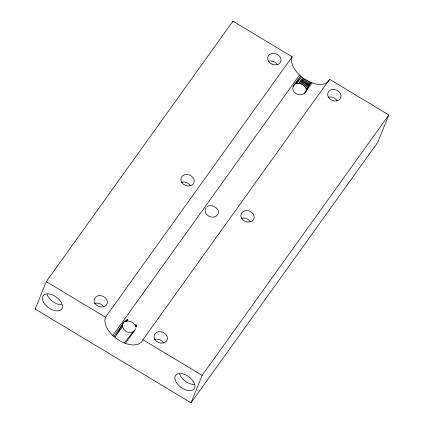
<?xml version="1.0" encoding="UTF-8"?>
<svg xmlns="http://www.w3.org/2000/svg" width="424" height="424" viewBox="0 0 424 424"><rect width="100%" height="100%" fill="white"/><g stroke="black" fill="none" stroke-linecap="round" stroke-linejoin="round"><path stroke-width="0.64" d="M293.095 86.496C290.8 94.192 303.186 98.267 306.17 90.975C306.838 85.468 299.339 81.678 294.781 84.127L293.148 86.401L300.494 75.981L299.492 75.059A21.969 12.672 35.6 0 1 292.168 56.821L232.93 21.2L46.269 281.626L35.181 309.064L191.07 402.8L377.731 142.374L388.819 114.936L329.581 79.315L142.92 339.741A21.969 12.672 35.6 0 1 125.393 343.355L124.179 342.889A21.969 12.672 35.6 0 1 114.872 337.292L112.826 335.485A21.969 12.672 35.6 0 1 105.507 317.247L46.269 281.626M124.492 321.816L126.5 321.074L127.534 319.627C114.697 324.752 129.935 339.757 135.781 328.605M232.437 22.419L232.93 21.2M191.07 402.8L202.153 375.362L388.819 114.936M206.154 207.553C201.983 214.014 212.233 220.544 217.109 215.27C222.112 209.801 212.064 203.239 207.151 206.493M304.474 93.333L306.17 90.975L310.84 82.463L312.053 82.929A21.969 12.672 35.6 0 0 328.346 81.36M122.801 324.175L114.872 337.292L122.631 326.469M113.828 336.407L123.49 322.865M125.393 343.355L134.631 330.407M35.181 309.064L35.955 307.988M105.507 317.247L292.168 56.821M112.826 335.485L299.492 75.059M300.494 75.981L302.619 77.719L298.554 83.39L303.732 78.535L310.84 82.463L306.133 89.035M135.828 326.772L136.258 326.173L135.924 324.281L135.945 327.259M296.795 83.443L301.538 76.866L294.781 84.127M306.17 90.975L312.053 82.929M126.384 321.09L127.534 319.627L125.817 321.169M124.179 342.889L134.09 330.964M136.258 326.173L135.802 326.671C134.737 322.881 130.269 320.586 126.5 321.074M310.84 82.463L305.566 87.604L309.626 81.938L304.739 86.491L308.418 81.355L303.759 85.553L307.22 80.724L302.662 84.752L306.038 80.041L301.411 84.143L304.872 79.309L300.049 83.671L303.732 78.535L302.619 77.719M142.92 339.741L202.153 375.362M329.581 79.315A21.969 12.672 35.6 0 1 328.828 80.73M328.409 97.218A6.864 5.554 22 0 1 337.075 100.52M268.392 61.13A6.864 5.554 22 0 1 277.063 64.432M181.08 182.394A6.864 5.554 22 0 1 190.265 185.532M241.611 218.312A6.864 5.554 22 0 1 250.282 221.619M154.299 339.582A6.864 5.554 22 0 1 163.484 342.714M94.796 303.324A6.864 5.554 22 0 1 103.467 306.626M194.383 384.526A11.443 6.598 35.6 0 1 179.58 374.016M61.883 304.851A11.443 6.598 35.6 0 1 47.075 294.341M176.252 382.316A11.443 6.598 35.6 0 0 193.678 389.322A11.443 6.598 35.6 0 0 184.832 374.514A11.443 6.598 35.6 0 0 176.252 382.316M43.746 302.641A11.443 6.598 35.6 0 0 61.178 309.647A11.443 6.598 35.6 0 0 52.327 294.834A11.443 6.598 35.6 0 0 43.746 302.641M181.785 182.426A6.864 5.554 22 0 0 193.381 183.751A6.864 5.554 22 0 0 187.44 174.534A6.864 5.554 22 0 0 181.785 182.426M268.577 61.332A6.864 5.554 22 0 0 280.179 62.657A6.864 5.554 22 0 0 274.238 53.435A6.864 5.554 22 0 0 268.577 61.332M94.987 303.526A6.864 5.554 22 0 0 106.583 304.851A6.864 5.554 22 0 0 100.642 295.629A6.864 5.554 22 0 0 94.987 303.526M154.999 339.613A6.864 5.554 22 0 0 166.6 340.938A6.864 5.554 22 0 0 160.659 331.716A6.864 5.554 22 0 0 154.999 339.613M241.797 218.514A6.864 5.554 22 0 0 253.398 219.839A6.864 5.554 22 0 0 247.457 210.622A6.864 5.554 22 0 0 241.797 218.514M328.595 97.419A6.864 5.554 22 0 0 340.196 98.744A6.864 5.554 22 0 0 334.255 89.522A6.864 5.554 22 0 0 328.595 97.419"/></g></svg>
